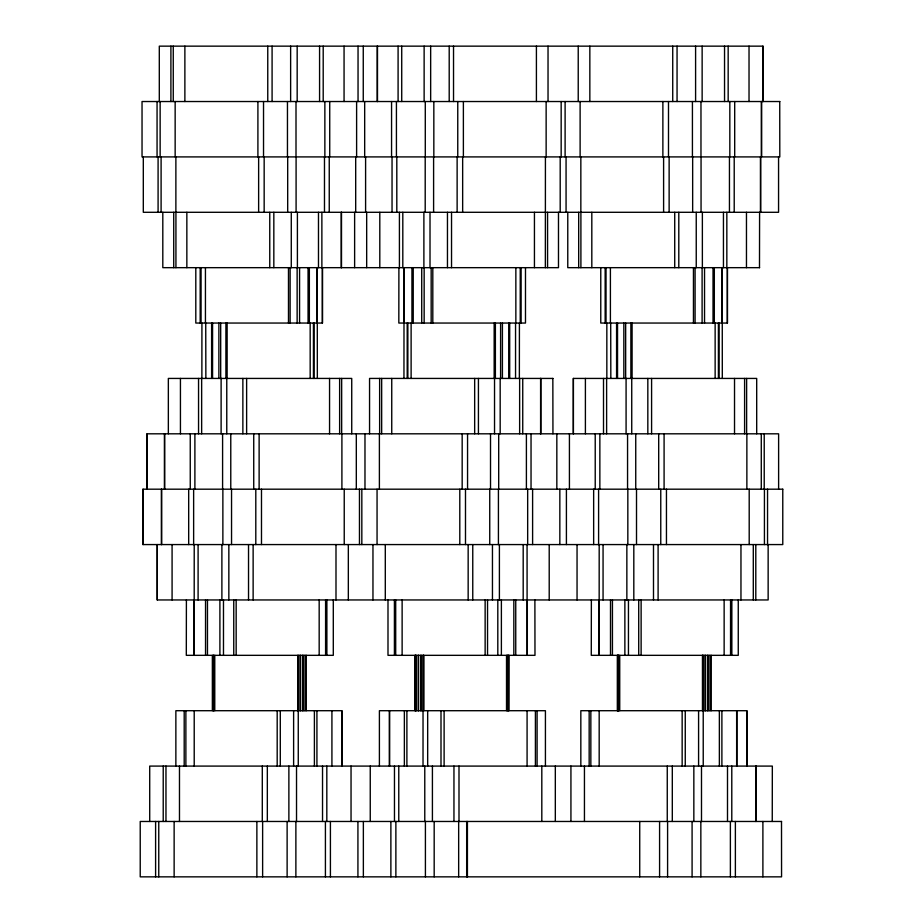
<?xml version="1.0" encoding="UTF-8"?>
<svg xmlns="http://www.w3.org/2000/svg" width="923" height="923" viewBox="0 0 923 923"><rect width="100%" height="100%" fill="white"/><g stroke="black" fill="none" stroke-linecap="round" stroke-linejoin="round"><path stroke-width="1.38" d="M759.594 267.67L567.772 267.67L567.772 212.29M552.946 378.43L369.558 378.43L369.558 433.81M778.562 156.91L778.562 212.29L143.307 212.29L143.307 156.91M778.62 489.19L778.62 433.81L146.999 433.81L146.999 489.19M772.251 821.47L772.332 766.09L149.711 766.09L149.711 821.47M768.144 544.57L768.144 599.95L157.21 599.95L157.21 544.57M767.544 489.19L767.544 544.57M764.429 489.19L764.429 544.57M764.221 433.81L764.221 489.19M763.009 101.53L763.009 46.15L159.298 46.15L159.298 101.53M762.906 46.15L762.906 101.53M762.894 821.47L762.894 876.85M761.579 101.53L761.579 156.91M761.406 101.53L761.406 156.91M761.279 433.81L761.279 489.19M760.656 156.91L760.656 212.29M760.471 156.91L760.471 212.29M759.594 212.29L759.491 267.67M756.698 433.81L756.698 378.43L573.31 378.43L573.31 433.81M756.006 766.09L756.006 821.47M755.799 544.57L755.799 599.95M755.787 766.09L755.787 821.47M753.295 544.57L753.295 599.95M749.199 489.19L749.199 544.57M749.026 46.15L749.026 101.53M746.869 433.81L746.869 489.19M746.869 766.09L746.869 710.71L580.832 710.71L580.832 766.09M746.626 378.43L746.626 433.81M746.753 710.71L746.753 766.09M746.465 212.29L746.465 267.67M744.596 378.43L744.596 433.81M740.961 544.57L740.961 599.95M738.262 599.95L738.262 655.33L591.274 655.33L591.366 599.95M736.889 710.71L736.889 766.09M736.646 710.71L736.646 766.09M735.377 821.47L735.377 876.85M734.696 101.53L734.696 156.91M734.523 378.43L734.523 433.81M734.212 156.91L734.212 212.29M731.847 599.95L731.847 655.33M731.789 766.09L731.789 821.47M730.555 599.95L730.555 655.33M730.381 821.47L730.381 876.85M729.828 101.53L729.828 156.91M729.447 156.91L729.447 212.29M728.166 46.15L728.166 101.53M727.428 267.67L727.428 323.05L600.769 323.05L600.769 267.67M727.497 766.09L727.497 821.47M727.359 267.67L727.359 323.05M726.839 212.29L726.839 267.67M724.543 46.15L724.543 101.53M724.14 599.95L724.14 655.33M723.447 212.29L723.447 267.67M722.224 267.67L722.305 378.43M722.063 267.67L722.063 323.05M721.89 710.71L721.89 766.09M719.363 710.71L719.363 766.09M719.052 323.05L719.052 378.43M718.406 323.05L718.406 378.43M715.14 323.05L715.14 378.43M714.321 267.67L714.321 323.05M713.029 267.67L713.029 323.05M711.275 655.33L711.252 710.71M709.937 655.33L709.983 710.71M708.01 655.33L708.01 710.71M707.687 655.33L707.687 710.71M705.576 655.33L705.576 710.71M704.964 655.33L704.964 710.71M704.537 267.67L704.537 323.05M703.211 655.33L703.234 766.09M702.807 655.33L702.807 710.71M702.461 655.33L702.461 710.71M702.368 212.29L702.368 267.67M702.138 46.15L702.138 101.53M702.103 267.67L702.103 323.05M701.492 766.09L701.492 821.47M701.053 156.91L701.053 212.29M700.972 101.53L700.972 156.91M700.845 821.47L700.845 876.85M698.584 710.71L698.584 766.09M696.242 212.29L696.242 267.67M695.596 46.15L695.596 101.53M695.088 267.67L695.088 323.05M693.842 766.09L693.842 821.47M693.45 267.67L693.45 323.05M692.654 156.91L692.654 212.29M692.423 101.53L692.423 156.91M692.088 821.47L692.088 876.85M685.258 710.71L685.258 766.09M682.155 710.71L682.155 766.09M678.797 212.29L678.797 267.67M677.055 46.15L677.055 101.53M674.725 212.29L674.725 267.67M672.729 46.15L672.729 101.53M672.302 766.09L672.302 821.47M669.129 156.91L669.129 212.29M668.494 101.53L668.494 156.91M667.594 821.47L667.594 876.85M667.26 766.09L667.26 821.47M666.452 489.19L666.452 544.57M664.087 433.81L664.087 489.19M663.602 156.91L663.602 212.29M662.876 101.53L662.876 156.91M660.764 489.19L660.764 544.57M659.587 821.47L659.587 876.85M658.699 433.81L658.699 489.19M658.099 544.57L658.099 599.95M653.496 544.57L653.496 599.95M651.592 378.43L651.592 433.81M647.831 378.43L647.831 433.81M641.127 599.95L641.127 655.33M639.731 821.47L639.731 876.85M638.716 599.95L638.716 655.33M636.512 489.19L636.512 544.57M635.739 433.81L635.739 489.19M633.813 544.57L633.813 599.95M632.093 323.05L632.093 378.43M631.736 378.43L631.736 433.81M630.87 323.05L630.87 378.43M628.448 599.95L628.448 655.33M627.836 489.19L627.836 544.57M627.559 433.81L627.559 489.19M626.855 544.57L626.855 599.95M626.082 378.43L626.082 433.81M625.656 323.05L625.656 378.43M624.871 599.95L624.871 655.33M623.844 323.05L623.844 378.43M619.737 655.33L619.737 710.71M618.641 655.33L618.641 710.71M618.422 655.33L618.422 710.71M617.822 655.33L617.822 710.71M617.741 655.33L617.741 710.71M617.533 323.05L617.533 378.43M617.325 655.33L617.325 710.71M616.576 323.05L616.576 378.43M612.434 599.95L612.434 655.33M610.703 323.05L610.83 378.43M610.507 599.95L610.507 655.33M610.403 267.67L610.403 323.05M606.838 323.05L606.838 378.43M606.619 378.43L606.619 433.81M606.03 267.67L606.03 323.05M605.153 267.67L605.153 323.05M603.515 378.43L603.515 433.81M603.065 544.57L603.065 599.95M599.858 433.81L599.858 489.19M599.189 544.57L599.142 655.33M599.177 710.71L599.177 766.09M598.935 599.95L598.935 655.33M598.6 489.19L598.6 544.57M595.22 433.81L595.22 489.19M593.651 489.19L593.651 544.57M591.816 212.29L591.816 267.67M590.847 710.71L590.847 766.09M589.843 46.15L589.843 101.53M589.162 710.71L589.162 766.09M585.401 378.43L585.401 433.81M584.444 766.09L584.444 821.47M580.902 212.29L580.902 267.67M580.844 156.91L580.844 212.29M580.117 101.53L580.117 156.91M578.686 212.29L578.686 267.67M578.225 46.15L578.225 101.53M577.048 544.57L577.048 599.95M573.414 378.43L573.414 433.81M570.933 766.09L570.933 821.47M569.422 433.81L569.422 489.19M566.41 489.19L566.41 544.57M566.064 156.91L566.064 212.29M565.107 101.53L565.107 156.91M561.161 101.53L561.161 156.91M560.192 156.91L560.192 212.29M559.846 489.19L559.846 544.57M558.484 212.29L558.484 267.67L162.806 267.67L162.806 212.29M556.834 433.81L556.834 489.19M555.323 766.09L555.323 821.47M552.842 378.43L552.946 433.81M549.208 544.57L549.208 599.95M548.031 46.15L548.031 101.53M547.57 212.29L547.57 267.67M546.139 101.53L546.139 156.91M545.424 156.91L545.355 267.67M545.424 766.09L545.424 710.71L379.399 710.71L379.399 766.09M541.813 766.09L541.813 821.47M540.855 378.43L540.855 433.81M540.601 378.43L540.601 433.81M537.094 710.71L537.094 766.09M536.413 46.15L536.413 101.53M535.409 710.71L535.409 766.09M534.89 599.95L534.982 655.33L387.995 655.33L387.995 599.95M534.44 212.29L534.44 267.67M532.606 489.19L532.606 544.57M531.037 433.81L531.037 489.19M527.668 489.19L527.668 544.57M527.321 599.95L527.321 655.33M527.068 544.57L527.114 655.33M527.079 710.71L527.079 766.09M526.398 433.81L526.398 489.19M525.487 267.67L525.487 323.05L398.828 323.05L398.898 267.67M523.191 544.57L523.191 599.95M522.741 378.43L522.741 433.81M521.114 267.67L521.114 323.05M520.237 267.67L520.237 323.05M519.637 378.43L519.637 433.81M519.418 323.05L519.361 378.43M515.853 267.67L515.853 323.05M515.749 599.95L515.749 655.33M515.553 323.05L515.553 378.43M513.834 599.95L513.834 655.33M509.692 323.05L509.692 378.43M508.931 655.33L508.931 710.71M508.723 323.05L508.723 378.43M508.515 655.33L508.435 710.71M507.835 655.33L507.835 710.71M507.615 655.33L507.615 710.71M506.519 655.33L506.519 710.71M502.412 323.05L502.412 378.43M501.385 599.95L501.385 655.33M500.601 323.05L500.601 378.43M500.174 378.43L500.174 433.81M499.401 544.57L499.401 599.95M498.697 433.81L498.697 489.19M498.42 489.19L498.42 544.57M497.809 599.95L497.809 655.33M495.386 323.05L495.386 378.43M494.532 378.43L494.532 433.81M494.163 323.05L494.163 378.43M492.455 544.57L492.455 599.95M490.517 433.81L490.517 489.19M489.744 489.19L489.744 544.57M487.54 599.95L487.54 655.33M485.14 599.95L485.14 655.33M478.426 378.43L478.426 433.81M474.664 378.43L474.664 433.81M472.761 544.57L472.761 599.95M468.157 544.57L468.157 599.95M467.557 433.81L467.557 489.19M467.419 821.47L467.419 876.85M466.669 821.47L466.669 876.85M465.492 489.19L465.492 544.57M463.381 101.53L463.381 156.91M462.654 156.91L462.654 212.29M462.169 433.81L462.169 489.19M459.804 489.19L459.804 544.57M458.996 766.09L458.996 821.47M458.662 821.47L458.662 876.85M457.762 101.53L457.762 156.91M457.127 156.91L457.127 212.29M453.954 766.09L453.954 821.47M453.528 46.15L453.528 101.53M451.532 212.29L451.532 267.67M449.201 46.15L449.201 101.53M447.459 212.29L447.459 267.67M444.113 710.71L444.113 766.09M440.998 710.71L440.998 766.09M434.179 821.47L434.179 876.85M433.833 101.53L433.833 156.91M433.602 156.91L433.602 212.29M432.806 267.67L432.806 323.05M432.414 766.09L432.414 821.47M431.168 267.67L431.168 323.05M430.66 46.15L430.66 101.53M430.014 212.29L430.014 267.67M427.672 710.71L427.672 766.09M425.284 101.53L425.284 156.91M425.411 821.47L425.411 876.85M425.203 156.91L425.203 212.29M424.776 766.09L424.776 821.47M424.13 46.15L424.13 101.53M424.153 267.67L424.153 323.05M423.888 212.29L423.888 267.67M423.795 655.33L423.795 710.71M423.461 655.33L423.461 710.71M423.046 655.33L423.022 766.09M421.719 267.67L421.719 323.05M421.292 655.33L421.292 710.71M420.68 655.33L420.68 710.71M418.569 655.33L418.569 710.71M418.246 655.33L418.246 710.71M416.273 655.33L416.319 710.71M415.662 655.33L415.662 710.71M415.385 655.33L415.385 710.71M415.004 655.33L414.981 710.71M413.227 267.67L413.227 323.05M411.935 267.67L411.935 323.05M411.116 323.05L411.116 378.43M407.862 323.05L407.862 378.43M407.205 323.05L407.205 378.43M406.893 710.71L406.893 766.09M404.366 710.71L404.366 766.09M404.193 267.67L404.193 323.05M404.032 267.67L403.951 378.43M402.809 212.29L402.809 267.67M402.128 599.95L402.128 655.33M401.724 46.15L401.724 101.53M399.417 212.29L399.417 267.67M398.771 766.09L398.771 821.47M398.09 46.15L398.09 101.53M396.809 156.91L396.809 212.29M396.429 101.53L396.429 156.91M395.875 821.47L395.875 876.85M395.702 599.95L395.702 655.33M394.409 599.95L394.409 655.33M394.467 766.09L394.467 821.47M392.044 156.91L392.044 212.29M391.744 378.43L391.744 433.81M391.56 101.53L391.56 156.91M390.879 821.47L390.879 876.85M389.61 710.71L389.61 766.09M389.368 710.71L389.368 766.09M385.295 544.57L385.295 599.95M381.661 378.43L381.661 433.81M379.803 212.29L379.803 267.67M379.63 378.43L379.63 433.81M379.388 433.81L379.388 489.19M377.484 46.15L377.484 101.53M377.242 46.15L377.242 101.53M377.057 489.19L377.057 544.57M372.961 544.57L372.961 599.95M370.25 766.09L370.25 821.47M366.673 212.29L366.673 267.67M365.6 156.91L365.6 212.29M364.977 433.81L364.977 489.19M364.677 101.53L364.677 156.91M363.362 821.47L363.362 876.85M363.258 46.15L363.258 101.53M361.828 489.19L361.828 544.57M359.462 489.19L359.462 544.57M358.043 46.15L358.043 101.53M357.928 821.47L357.928 876.85M356.613 101.53L356.613 156.91M356.313 433.81L356.313 489.19M355.69 156.91L355.69 212.29M354.628 212.29L354.628 267.67M351.732 433.81L351.732 378.43L168.344 378.43L168.344 433.81M351.04 766.09L351.04 821.47M348.329 544.57L348.329 599.95M344.233 489.19L344.233 544.57M344.06 46.15L344.06 101.53M341.902 433.81L341.902 489.19M341.902 766.09L341.902 710.71L175.866 710.71L175.866 766.09M341.66 378.43L341.66 433.81M341.787 710.71L341.787 766.09M341.498 212.29L341.498 267.67M341.245 212.29L341.245 267.67M339.629 378.43L339.629 433.81M335.995 544.57L335.995 599.95M333.295 599.95L333.295 655.33L186.308 655.33L186.4 599.95M331.922 710.71L331.922 766.09M330.411 821.47L330.411 876.85M329.73 101.53L329.73 156.91M329.557 378.43L329.557 433.81M329.246 156.91L329.246 212.29M326.88 599.95L326.88 655.33M326.823 766.09L326.823 821.47M325.588 599.95L325.588 655.33M325.415 821.47L325.415 876.85M324.861 101.53L324.861 156.91M324.481 156.91L324.481 212.29M323.2 46.15L323.2 101.53M322.462 267.67L322.462 323.05L195.803 323.05L195.803 267.67M322.531 766.09L322.531 821.47M322.392 267.67L322.392 323.05M321.873 212.29L321.873 267.67M319.577 46.15L319.577 101.53M319.173 599.95L319.173 655.33M318.481 212.29L318.481 267.67M317.258 267.67L317.339 378.43M317.097 267.67L317.097 323.05M316.924 710.71L316.924 766.09M314.397 710.71L314.397 766.09M314.085 323.05L314.085 378.43M313.439 323.05L313.439 378.43M310.174 323.05L310.174 378.43M309.355 267.67L309.355 323.05M308.063 267.67L308.063 323.05M306.286 655.33L306.309 710.71M305.017 655.33L304.971 710.71M303.044 655.33L303.044 710.71M302.721 655.33L302.721 710.71M300.61 655.33L300.61 710.71M299.998 655.33L299.998 710.71M299.571 267.67L299.571 323.05M298.244 655.33L298.267 766.09M297.841 655.33L297.841 710.71M297.402 212.29L297.402 267.67M297.171 46.15L297.171 101.53M297.137 267.67L297.137 323.05M296.525 766.09L296.525 821.47M296.087 156.91L296.087 212.29M296.006 101.53L296.006 156.91M295.879 821.47L295.879 876.85M293.618 710.71L293.618 766.09M291.276 212.29L291.276 267.67M290.63 46.15L290.63 101.53M290.122 267.67L290.122 323.05M288.876 766.09L288.876 821.47M288.484 267.67L288.484 323.05M287.688 156.91L287.688 212.29M287.457 101.53L287.457 156.91M287.122 821.47L287.122 876.85M280.292 710.71L280.292 766.09M277.188 710.71L277.188 766.09M273.831 212.29L273.831 267.67M272.089 46.15L272.089 101.53M269.758 212.29L269.758 267.67M267.762 46.15L267.762 101.53M267.335 766.09L267.335 821.47M264.163 156.91L264.163 212.29M263.528 101.53L263.528 156.91M262.628 821.47L262.628 876.85M262.294 766.09L262.294 821.47M261.486 489.19L261.486 544.57M259.121 433.81L259.121 489.19M258.636 156.91L258.636 212.29M257.909 101.53L257.909 156.91M256.871 821.47L256.871 876.85M255.798 489.19L255.798 544.57M253.733 433.81L253.733 489.19M253.133 544.57L253.133 599.95M248.529 544.57L248.529 599.95M246.626 378.43L246.626 433.81M242.864 378.43L242.864 433.81M236.161 599.95L236.161 655.33M233.75 599.95L233.75 655.33M231.546 489.19L231.546 544.57M230.773 433.81L230.773 489.19M228.846 544.57L228.846 599.95M227.127 323.05L227.127 378.43M226.77 378.43L226.77 433.81M225.904 323.05L225.904 378.43M223.481 599.95L223.481 655.33M222.87 489.19L222.87 544.57M222.593 433.81L222.593 489.19M221.889 544.57L221.889 599.95M221.116 378.43L221.116 433.81M220.689 323.05L220.689 378.43M219.905 599.95L219.905 655.33M218.878 323.05L218.878 378.43M214.771 655.33L214.771 710.71M213.674 655.33L213.674 710.71M213.455 655.33L213.455 710.71M212.567 323.05L212.567 378.43M212.359 655.33L212.359 710.71M211.609 323.05L211.609 378.43M207.467 599.95L207.467 655.33M205.737 323.05L205.864 378.43M205.541 599.95L205.541 655.33M205.437 267.67L205.437 323.05M201.929 323.05L201.872 378.43M201.652 378.43L201.652 433.81M201.064 267.67L201.064 323.05M200.187 267.67L200.187 323.05M198.549 378.43L198.549 433.81M198.099 544.57L198.099 599.95M194.891 433.81L194.891 489.19M194.222 544.57L194.176 655.33M194.211 710.71L194.211 766.09M193.968 599.95L193.968 655.33M193.634 489.19L193.634 544.57M190.253 433.81L190.253 489.19M188.684 489.19L188.684 544.57M186.85 212.29L186.85 267.67M185.881 710.71L185.881 766.09M184.877 46.15L184.877 101.53M184.196 710.71L184.196 766.09M180.435 378.43L180.435 433.81M179.477 766.09L179.477 821.47M175.935 212.29L175.935 267.67M175.878 156.91L175.878 212.29M175.151 101.53L175.151 156.91M174.135 821.47L174.135 876.85M173.72 212.29L173.72 267.67M173.259 46.15L173.259 101.53M172.082 544.57L172.082 599.95M170.905 46.15L170.905 101.53M165.967 766.09L165.967 821.47M164.64 433.81L164.64 489.19M164.456 433.81L164.456 489.19M163.221 766.09L163.221 821.47M161.606 489.19L161.606 544.57M161.444 489.19L161.444 544.57M161.098 156.91L161.098 212.29M160.141 101.53L160.141 156.91M158.756 821.47L158.756 876.85M158.087 156.91L158.087 212.29M157.302 544.57L157.302 599.95M157.06 101.53L157.06 156.91M155.606 821.47L155.606 876.85M147.069 433.81L147.069 489.19M143.019 489.19L143.019 544.57M779.797 101.53L142.038 101.53L142.038 156.91L779.797 156.91L779.739 101.53M782.773 489.19L142.973 489.19L142.973 544.57L782.773 544.57L782.773 489.19M781.562 821.47L140.227 821.47L140.227 876.85L781.562 876.85L781.504 821.47"/></g></svg>
